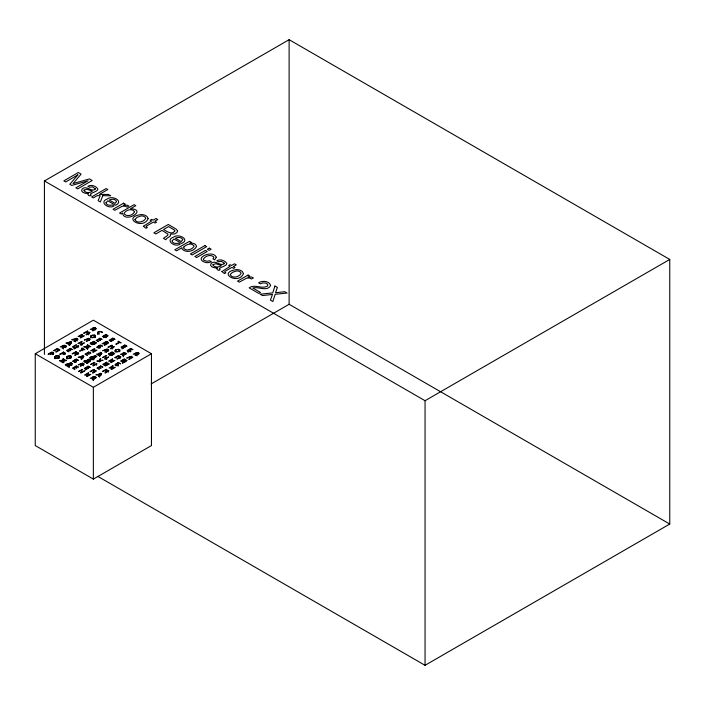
<?xml version="1.0" encoding="UTF-8"?>
<svg xmlns="http://www.w3.org/2000/svg" width="705" height="705" viewBox="0 0 705 705"><rect width="100%" height="100%" fill="white"/><g stroke="black" fill="none" stroke-linecap="round" stroke-linejoin="round"><path stroke-width="1.06" d="M67.68 364.873L69.275 363.939L66.244 364.194L65.212 364.899L66.79 364.864L68.288 365.728L67.777 366.38L68.297 366.591L70.588 364.829L68.579 365.393L67.68 364.873L67.68 366.644M92.099 357.761L93.694 356.827L90.663 357.082L89.632 357.787L91.218 357.752L92.716 358.616L92.205 359.268L92.716 359.48L95.008 357.717L93.007 358.281L92.099 357.761L92.099 359.532M63.758 358.924L63.239 360.237L65.107 359.7L63.697 360.519L66.49 360.502L63.785 361.039L62.754 362.723L62.207 362.405L63.265 360.766L61.317 361.894L60.842 361.612L62.789 360.493L59.423 360.793L62.313 360.211L63.256 358.633L63.758 358.924L63.785 362.811M128.099 350.764L127.658 350.173L127.094 350.693L128.927 351.583L130.654 351.372L128.099 350.764L128.099 352.535M63.344 348.182L63.283 346.076L62.71 345.732L60.189 346.939L63.274 346.913L63.565 348.966M92.804 328.23L90.284 329.438L93.36 329.402L92.214 330.557L92.787 330.804L94.946 329.552L92.804 328.23L92.804 329.993M94.963 378.479L92.813 377.157L90.293 378.365L93.377 378.338L92.232 379.484L92.796 379.731L94.963 378.479L94.902 376.743L93.192 376.884L93.192 378.656M54.479 356.897L54.602 357.884L55.66 356.633L54.479 356.897L54.479 358.66M66.517 357.091L66.649 358.087L67.706 356.827L66.517 357.091L66.517 358.854M94.655 335.695L94.029 336.787L94.558 337.087L95.483 336.056L95.105 335.386L94.655 335.695L94.655 337.457M99.484 360.202L100.225 358.845L100.797 358.915L100.084 360.466L103.115 360.255L98.215 361.489L96.849 360.995L98.797 361.013L99.484 360.202L99.484 361.973M88.002 348.332L88.002 346.569L89.42 345.75L87.552 346.287L88.063 344.974L87.561 344.683L86.627 346.261L83.736 346.842L87.094 346.543L87.094 348.314M97.546 332.407L97.642 333.703L99.343 334.038C95.854 333.086 101.167 330.257 102.163 332.637L102.648 332.363L101.511 331.535L99.167 331.491L97.546 332.407L97.546 334.179M122.459 361.365L122.282 362.053L124.309 360.74L123.428 360.096L124.944 359.206L124.477 358.933L120.687 361.119L123.313 360.757L122.459 361.365L122.459 363.137M87.35 331.562L86.486 332.795L89.156 332.601L85.992 334.549L86.495 334.84L90.099 332.548L87.305 332.628L88.107 331.394L87.49 331.042L83.525 333.121L84.01 333.403L87.35 331.562L87.35 333.324M75.946 352.148L75.082 353.381L77.744 353.187L74.589 355.135L75.091 355.426L78.696 353.135L75.893 353.214L76.695 351.98L76.087 351.628L72.113 353.707L72.597 353.989L75.946 352.148L75.946 353.91M93.783 369.905L92.919 371.138L95.589 370.945L92.425 372.892L92.928 373.183L96.532 370.892L93.739 370.98L94.532 369.737L93.924 369.385L89.949 371.464L90.443 371.746L93.783 369.905L93.783 371.667M111.76 345.653L110.888 346.886L113.558 346.684L110.394 348.64L110.897 348.931L114.501 346.64L111.707 346.719L112.509 345.485L111.901 345.133L107.927 347.212L108.411 347.494L111.76 345.653L111.76 347.415M106.199 369.79L105.336 371.024L108.006 370.83L104.842 372.778L105.345 373.068L108.949 370.777L106.155 370.865L106.948 369.623L106.34 369.27L102.366 371.35L102.859 371.632L106.199 369.79L106.199 371.553M69.434 345.459L69.434 343.696L70.333 343.626L69.125 345.001L68.561 344.675L69.125 344.049L67.548 343.132L65.926 343.15L68.826 342.753L68.156 342.956L68.156 344.719M70.13 344.692L70.13 342.921L70.826 342.154L70.826 343.917M81.727 357.779L82.617 357.708L81.41 359.083L80.846 358.766L81.41 358.131L79.841 357.224L78.211 357.241L81.11 356.845L80.449 357.047L81.727 357.779L81.727 359.55M83.111 356.245L82.414 357.012L82.961 357.32L83.957 356.184L83.252 355.778L81.269 356.351L83.111 356.245L83.111 358.008M99.405 375.342L100.304 375.271L99.097 376.646L98.533 376.32L99.097 375.695L97.519 374.787L95.898 374.804L98.797 374.408L98.127 374.611L99.405 375.342L99.405 377.113M100.797 373.809L100.101 374.575L100.639 374.884L101.643 373.747L100.938 373.342L98.956 373.914L100.797 373.809L100.797 375.571M71.399 363.154L70.588 364.229L72.439 363.754L71.399 363.154L71.399 364.917M90.83 335.941L90.645 337.254L91.703 336.003L90.83 335.941L90.83 337.704M92.311 344.031L93.739 343.062L92.849 342.418L94.355 341.537L93.88 341.264L90.108 343.45L92.381 342.753L92.734 343.079L91.703 344.384L92.311 344.031L92.276 342.198M115.567 349.936L114.756 350.817L115.038 351.495L116.096 350.235L115.567 349.936L115.567 351.698M58.621 356.316L59.061 356.016L59.44 356.686L58.515 357.717C57.59 357.109 59.652 355.338 58.621 358.087M71.108 356.219L70.033 357.611L70.562 357.911L71.381 357.197L71.108 356.219L71.108 357.981M119.057 349.927L119.497 349.627L119.876 350.297L118.951 351.328C118.026 350.72 120.088 348.949 119.057 351.689M103.468 335.994L102.586 336.541L105.68 337.501L103.468 335.994L103.468 337.757M84.741 360.59L83.701 361.295L85.287 361.26L86.785 362.123L86.274 362.775L86.794 362.987L89.077 361.224L87.076 361.788L86.213 360.925L87.772 360.334L84.741 360.59L84.741 362.361M119.083 349.389L116.149 349.592L119.083 349.389L119.083 351.152M111.734 352.156L112.703 352.139L111.17 353.038L112.051 353.681L110.632 354.65L110.024 355.003L111.055 353.699L110.703 353.372L108.429 354.069L111.734 352.156L111.734 353.928M44.424 354.43L44.424 180.956L289.12 39.683L669.75 259.44L669.75 524.044L425.053 665.317L97.845 476.404M35.25 353.743L93.36 320.193L151.46 353.743L151.46 445.56L93.36 479.109L35.25 445.56L35.25 353.743L93.36 387.292L151.46 353.743M57.378 348.446L53.589 350.632L54.1 350.923L57.431 349.001L58.982 349.9L55.651 351.821L56.171 352.121L59.96 349.936L57.378 348.446L57.378 350.209M52.76 354.262L50.319 352.905L48.037 354.218L50.134 353.725L52.76 354.262L52.778 352.456L51.941 351.971L50.875 352.588L52.575 352.826L53.254 354.069L53.73 353.32L52.778 352.456M63.565 347.204L62.128 348.058L64.86 347.054L63.344 346.419M63.6 352.033L62.533 352.65L64.225 352.897L64.913 354.13L65.38 353.39L63.6 352.033L63.6 353.804M78.105 345.811L74.765 347.741L73.338 346.913L76.678 344.983L76.158 344.692L72.368 346.878L74.686 348.208L73.866 348.684L74.333 348.949L78.625 346.111L78.105 345.811L78.105 347.583M81.824 343.74L80.088 344.736L80.608 345.036L84.389 342.85L82.273 343.476L80.687 342.56L82.291 341.634L81.771 341.343L77.991 343.529L80.238 342.824L81.824 343.74L81.824 345.503M82.82 349.037L79.471 350.975L79.991 351.275L83.34 349.345L84.9 349.733L82.141 348.138L81.701 348.393L82.82 349.037L82.82 350.808M103.847 337.545L103.847 335.774L105.362 334.901L105.944 335.166L105.944 337.73M105.944 335.166L105.538 337.51M87.094 346.543L85.155 347.662L87.579 346.816L86.521 348.455L87.067 348.772L88.09 347.089L90.795 346.552L88.002 346.569M105.873 341.652L102.084 343.837L107.001 343.37L104.137 345.027L104.657 345.318L108.438 343.132L103.52 343.599L106.385 341.951L105.873 341.652L105.873 343.414M94.408 348.631L90.619 350.826L95.536 350.359L92.681 352.007L93.192 352.306L96.982 350.121L92.064 350.588L94.928 348.931L94.408 348.631L94.408 350.403M111.813 339.352L112.985 338.673L115.056 339.369L112.906 338.127L109.116 340.312L111.267 341.555L111.707 341.299L110.077 340.356L111.381 339.599L113.382 340.259L111.813 339.352L111.813 341.114M107.847 349.953L104.675 351.874L105.115 352.121L108.87 349.953L107.116 348.913L102.701 350.746L107.151 349.442L107.847 349.953L107.847 351.716M85.296 368.424L86.6 367.675L88.601 368.327L87.032 367.42L88.204 366.741L90.275 367.437L88.125 366.195L84.336 368.38L86.927 369.367L85.296 368.424L85.296 370.187M122 347.239L123.304 346.49L124.873 347.398L125.314 347.142L123.736 346.234L124.917 345.565L126.979 346.252L124.838 345.009L121.049 347.195L123.639 348.182L122 347.239L122 349.01M106.27 357.849L104.534 358.854L105.045 359.153L108.834 356.968L106.719 357.594L105.133 356.677L106.728 355.752L106.217 355.452L102.428 357.638L104.684 356.933L106.27 357.849L106.27 359.612M96.514 363.498L94.911 364.423L93.324 363.507L94.928 362.582L94.408 362.291L90.628 364.476L92.875 363.771L94.461 364.688L92.725 365.692L93.245 365.983L97.026 363.798L96.514 363.498L96.514 365.269M112.351 358.995L108.561 361.18L113.479 360.713L110.614 362.361L111.134 362.661L114.915 360.475L110.006 360.942L112.862 359.294L112.351 358.995L112.351 360.757M130.319 348.631L128.248 349.83L130.98 351.064L129.676 349.601L130.804 348.966L132.989 349.724L130.778 348.446L130.319 350.403M120.07 356.915L116.739 358.836L117.25 359.136L121.04 356.95L118.458 355.461L114.677 357.646L115.188 357.946L118.519 356.016L120.07 356.915L120.07 358.678M115.964 363.947L118.502 362.555L120.705 363.833L118.528 363.075L117.391 363.718L118.696 365.172L115.964 363.947L115.964 365.71M151.064 383.996L289.12 304.287L669.75 524.044M44.424 180.956L425.053 400.713L669.75 259.44M137.043 354.148L137.819 354.307L135.66 355.558L135.087 355.302L136.232 354.157L133.157 354.192L135.677 352.985L137.043 354.148L137.043 355.91M71.064 362.996L69.064 363.489L71.064 362.996L71.082 365.252M89.024 359.145L87.561 359.885L89.561 359.391L89.024 359.145L89.086 362.396M87.561 338.735L88.636 338.241L90.39 339.281L86.627 341.458L86.195 341.202L89.368 339.281L88.671 338.779L84.221 340.074L87.561 338.735L87.561 340.506M82.133 363.251L78.237 364.864L82.688 363.568L83.375 364.08L80.203 365.992L80.643 366.248L84.406 364.08L82.652 363.04L82.133 363.251L82.133 365.023M130.592 356.439L126.697 358.052L131.148 356.756L131.835 357.268L128.662 359.18L129.103 359.435L132.866 357.268L131.112 356.228L130.592 356.439L130.592 358.211M76.246 359.118L73.717 360.511L76.448 361.736L75.144 360.281L76.281 359.638L78.458 360.396L76.246 359.118L76.246 360.881M75.602 362.264L76.122 362.053L74.492 361.885L73.126 360.845L72.562 361.365L75.602 362.264L75.541 360.511M93.175 327.957L94.884 327.816L96.497 328.653L95.21 329.402L94.708 329.094L95.29 328.459L93.175 327.957L93.175 329.72M63.089 345.459L64.798 345.318L66.402 346.155L65.124 346.904L64.613 346.596L65.204 345.961L63.089 345.459L63.089 347.23M70.826 342.154L68.984 342.26L70.967 341.687L71.672 342.092L70.667 343.238L70.13 342.921M100.242 354.095C100.551 355.796 97.457 355.276 96.7 354.298L96.955 353.795L98.127 354.685L99.449 354.65L99.537 354.016L98.409 353.311L100.982 353.619L101.053 352.923L100.039 352.43L100.797 352.306L101.978 353.558L100.242 354.095L100.242 355.858M138.259 352.773L136.056 352.712L138.162 353.214L137.695 353.778L138.224 354.077L139.37 353.408L138.259 352.773L138.259 354.536M94.902 376.743L96.506 377.58L95.36 378.25L94.84 377.95L95.307 377.387L93.192 376.884M105.538 335.739L107.327 336.4L106.173 337.298L105.327 336.118L103.847 335.774M68.156 342.956L69.434 343.696M425.053 400.713L425.053 665.317M289.12 39.683L289.12 304.287M130.778 348.446L130.778 350.209M130.504 350.094L130.504 351.865M124.838 345.009L124.838 346.781M123.992 359.215L123.992 360.978M123.366 354.95L123.366 356.721M122.961 360.431L122.961 363.075M122.846 359.876L122.82 362.837M119.779 349.918L119.779 351.68M119.497 349.627L119.497 351.39M118.228 364.212L118.228 365.974M118.043 362.749L118.043 364.511M117.788 363.947L117.788 365.71M117.365 363.137L117.391 365.481M112.906 338.127L112.906 339.889M112.685 347.23L112.685 348.993M111.593 352.791L111.584 355.161M110.588 352.817L110.588 354.58M109.328 353.549L109.328 355.311M108.323 370.416L108.323 372.178M107.927 349.38L107.927 351.143M106.719 357.594L106.719 359.356M106.367 350.808L106.367 352.57M106.05 349.407L106.05 351.169M105.362 334.901L105.362 336.673M105.01 335.104L105.01 336.875M101.485 352.667L101.485 354.439M100.938 373.342L100.938 375.104M100.41 353.751L100.41 355.514M100.225 358.845L100.225 361.489M99.89 359.453L99.89 361.224M99.802 353.61L99.696 356.087M99.757 374.963L99.757 376.726M99.537 354.016L99.537 355.778M99.299 353.328L99.299 355.981M99.176 345.538L99.176 347.309M99.053 353.681L99.053 355.443M98.568 331.72L98.568 333.483M98.127 331.958L98.127 333.721M95.386 328.019L95.386 329.781M95.386 335.677L95.386 337.439M95.105 335.386L95.105 337.157M94.884 327.816L94.884 330.002M94.761 336.012L94.761 337.774M93.968 357.726L93.968 359.488M93.791 378.091L93.791 379.863M93.439 328.918L93.439 330.68M93.386 377.501L93.448 379.607M93.272 342.172L93.263 344.542M93.219 357.038L93.219 359.691M93.219 378.885L93.219 380.647M93.36 387.292L93.36 479.109M93.007 358.281L93.007 360.043M92.813 377.157L92.813 378.92M92.408 356.836L92.408 358.598M91.826 357.021L91.826 358.783M91.174 335.695L91.174 337.457M91.253 357.118L91.253 358.88M91.007 342.93L91.007 344.692M90.663 357.082L90.663 358.854M90.355 359.814L90.355 361.577M89.473 332.187L89.473 333.95M89.447 338.708L89.447 340.471M88.275 333.139L88.275 334.901M88.125 366.195L88.125 367.957M88.037 361.233L88.037 362.996M87.49 331.042L87.49 332.804M87.561 344.683L87.579 349.469M87.076 361.788L87.076 363.551M86.68 361.559L86.68 363.331M85.904 360.528L85.904 362.291M85.331 360.625L85.331 362.388M83.463 363.507L83.375 365.842M82.141 348.138L82.141 349.909M78.07 352.773L78.07 354.536M77.145 338.673L77.056 341.008M75.585 340.101L75.585 341.863M75.118 359.7L75.144 362.044M71.857 363.419L71.857 365.181M70.967 341.687L70.967 343.458M70.535 362.749L70.535 364.511M69.786 343.309L69.786 345.071M69.407 365.507L69.407 367.279M69.072 365.111L69.072 366.873M68.579 365.393L68.579 367.155M67.98 363.947L67.98 365.71M67.407 364.132L67.407 365.895M67.328 357.135L67.328 358.898M67.178 356.519L67.178 358.29M66.834 356.765L66.834 358.528M66.244 364.194L66.244 365.965M65.909 345.873L65.909 347.635M65.301 345.52L65.301 347.292M64.798 345.318L64.789 347.503M64.842 352.764L64.842 354.527M63.256 358.633L63.265 362.529M62.71 345.732L62.71 347.494M59.343 356.307L59.343 358.07M59.061 356.016L59.061 357.787M55.281 356.933L55.281 358.704M55.131 356.325L55.131 358.087M54.787 356.563L54.787 358.334M53.183 352.694L53.183 354.465M52.575 352.826L52.575 354.597M50.319 352.905L50.319 354.668M216.303 257.351L214.664 259.854L212.936 258.858L213.844 257.501L213.597 256.805C210.628 254.1 205.578 255.915 203.481 258.832A3.076 1.78 0 0 0 203.904 260.251L206.926 261.291L209.667 260.744L211.394 261.74L209.059 262.489A5.12 2.952 0 0 1 205.79 262.533C192.051 258.559 213.13 248.971 216.303 257.351M143.423 226.27L145.988 228.288L147.389 227.477L146.155 226.675L146.517 226.041L153.408 222.057L155.091 223.036L156.536 222.198L154.853 221.22L157.797 219.528L156.008 218.488L153.064 220.189L151.637 219.361L150.183 220.198L151.61 221.026L143.423 226.27M221.916 271.584L224.49 273.611L225.882 272.8L224.657 271.998L225.018 271.355L231.901 267.38L233.593 268.349L235.038 267.521L233.355 266.543L236.298 264.842L234.501 263.811L231.557 265.512L230.13 264.683L228.684 265.521L230.112 266.349L221.916 271.584M105.979 202.723C106.296 205.366 110.174 205.657 112.236 204.979L113.981 205.983C108.588 209.614 98.427 201.912 107.557 198.845C112.139 195.073 124.38 201.189 115.523 205.261L107.794 200.802L105.979 202.723M172.135 240.925C172.461 243.569 176.329 243.86 178.4 243.181L180.145 244.186C174.752 247.816 164.591 240.114 173.721 237.039C178.303 233.267 190.544 239.392 181.687 243.463L173.959 238.995L172.135 240.925M71.945 339.669L73.02 340.11L76.369 338.735L77.056 339.246L73.884 341.167L74.325 341.414L78.088 339.246L76.334 338.206L71.945 339.669M95.307 188.755L95.263 189.337C91.368 192.165 86.31 184.966 82.159 188.984C79.639 192.306 86.125 193.849 88.495 193.478L87.825 194.219L88.504 195.364L89.905 195.964L91.209 195.206C87.394 193.426 97.572 192.051 97.828 189.293L97.722 188.764C95.642 185.785 91.104 184.375 87.843 186.252L89.5 187.213L92.496 186.869L95.307 188.755M224.278 263.212L224.225 263.802C220.339 266.622 215.272 259.422 211.121 263.441C208.609 266.763 215.087 268.314 217.457 267.935L216.787 268.675L217.475 269.821L218.867 270.42L220.18 269.671C216.364 267.882 226.534 266.508 226.79 263.749L226.693 263.221C224.613 260.242 220.075 258.832 216.814 260.718L218.462 261.67L221.467 261.335L224.278 263.212M135.043 219.352L134.972 219.881C137.211 223.864 144.076 221.863 145.768 218.356L145.212 217.193L143.617 216.259A3.41 1.965 0 0 0 140.841 216.003L137.114 217.307L135.043 219.352M230.368 274.386L230.297 274.915C232.535 278.898 239.4 276.898 241.092 273.399L240.528 272.227L238.942 271.293A3.41 1.965 0 0 0 236.166 271.037L232.438 272.341L230.368 274.386M177.59 231.029L176.902 232.606L174.558 233.945L170.381 234.157L170.346 236.034L166.442 238.695L165.86 239.762L163.454 238.369L167.675 235.399L167.966 234.122L162.009 230.368L155.796 233.954L153.84 232.826L168.31 224.463L176.4 229.275L177.59 231.029M134.567 211.738C133.21 215.263 126.777 217.316 124.247 213.809L124.212 213.166C125.975 209.879 132.434 207.984 134.567 211.738M100.551 347.257L97.775 346.349L100.304 344.965L102.516 346.234L100.33 345.476L99.202 346.12L100.551 347.257M122.564 213.201C124.494 223.917 147.997 209.773 130.566 208.68L135.818 205.649L134.1 204.653L119.577 213.042L121.207 213.985L122.564 213.201M148.138 218.559C143.265 230.394 121.251 217.607 140.841 214.602A6.16 3.551 0 0 1 144.869 215.219L146.94 216.4L148.138 218.559M243.463 273.602C238.59 285.428 216.576 272.65 236.166 269.636A6.16 3.551 0 0 1 240.194 270.253L242.264 271.434L243.463 273.602M84.089 190.103L83.983 190.65C85.79 193.249 90.055 193.055 92.373 191.134L86.927 189.24L84.089 190.103M213.051 264.56L212.945 265.106C214.752 267.715 219.026 267.512 221.344 265.591L215.897 263.705L213.051 264.56M116.589 201.48L115.109 203.401L109.249 200.017C111.469 198.872 115.541 198.695 116.589 201.48M182.754 239.674L181.273 241.595L175.413 238.211C177.634 237.074 181.705 236.889 182.754 239.674M174.831 230.914C172.443 235.382 166.345 231.337 163.639 229.425L168.583 226.569L174.206 229.9L174.831 230.914M125.455 353.461L124.988 354.016L125.508 354.324L126.653 353.654L125.049 352.817L123.34 352.958L125.455 353.461M270.614 285.41C267.265 292.143 258.303 286.186 252.787 288.019L260.498 292.46L258.814 293.43L249.138 287.843C254.866 283.63 262.189 289.649 267.697 285.904L267.68 284.282L265.82 283.102L262.85 282.881L260.383 283.824L258.585 282.784C262.189 280.431 269.187 280.793 270.614 285.41M196.492 246.556C194.227 251.403 185.609 253.359 182.013 248.891L181.978 247.702L176.585 250.813L174.814 249.79L189.522 241.295L191.249 242.291L189.848 243.102C192.315 242.873 196.281 243.507 196.492 246.556M274.932 286.027L272.738 292.901L260.136 294.196L262.507 295.562L272.465 294.434L270.412 300.127L272.844 301.529L275.17 294.311L287.085 293.042L284.75 291.694L275.549 292.769L277.391 287.446L274.932 286.027M102.727 195.69L100.392 201.965L98.127 200.661L100.154 195.69L97.308 195.611L93.351 197.902L91.65 196.915L106.12 188.561L107.821 189.539L99.423 194.395L108.455 194.439L110.72 195.743L102.727 195.69M97.748 346.957L100.181 347.891L98.453 348.094L96.62 347.204L97.748 346.957M115.946 364.555L118.369 365.49L116.642 365.692L114.818 364.802L115.946 364.555M183.917 246.926L183.661 248.195C186.261 251.535 192.095 249.623 193.99 246.45L193.972 245.816C191.522 242.467 186.287 244.406 183.917 246.926M122.961 353.223L120.44 354.439L123.525 354.404L122.37 355.549L122.943 355.796L125.111 354.553L122.961 353.223M96.268 342.833L94.867 344.049L94.408 343.758L96.268 342.833M114.58 353.452L113.188 354.668L112.73 354.377L114.58 353.452M126.838 360.511L125.446 361.727L124.988 361.436L126.838 360.511M62.481 353.258L64.419 354.333L61.784 353.795L59.696 354.289L61.978 352.967L62.481 353.258M77.876 174.866L69.821 184.313L71.769 185.433L88.099 180.771L75.858 187.794L77.717 188.869L92.188 180.515L89.412 178.911L73.047 183.591L81.128 174.126L78.317 172.505L63.847 180.868L65.715 181.943L77.876 174.866M89.888 359.55L89.086 360.625L90.936 360.149L89.888 359.55M95.818 356.034L95.016 357.118L96.858 356.642L95.818 356.034M58.647 355.778L55.713 355.981L58.647 355.778M94.69 335.148L91.756 335.351L94.69 335.148M70.694 355.972L67.759 356.184L70.694 355.972M123.595 203.181L113.047 209.27L114.818 210.293L122.124 206.283L125.111 206.186L127.041 207.111L128.918 206.036L127.208 205.208L123.454 205.199L125.278 204.15L123.595 203.181M204.899 245.587L190.429 253.95L192.201 254.972L206.671 246.618L204.899 245.587M205.366 250.442L194.862 256.505L196.669 257.545L207.164 251.482L205.366 250.442M209.332 248.151L207.323 249.314L209.129 250.354L211.139 249.191L209.332 248.151M81.85 334.32L78.061 336.505L82.978 336.038L80.114 337.695L80.626 337.986L84.415 335.8L79.498 336.267L82.362 334.619L81.85 334.32M70.324 348.385L66.543 350.57L68.693 351.813L69.134 351.557L67.495 350.614L68.799 349.856L70.368 350.764L70.808 350.517L69.231 349.61L70.412 348.931L72.474 349.627L70.324 348.385M106.191 334.426L105.706 334.708L108.121 335.888L106.191 334.426M99.951 338.233L96.162 340.418L98.312 341.661L98.753 341.405L97.114 340.462L98.418 339.704L100.427 340.365L98.859 339.457L100.031 338.779L102.102 339.475L99.951 338.233M88.786 351.98L84.997 354.166L87.147 355.408L87.587 355.153L85.957 354.21L87.261 353.452L89.262 354.113L87.693 353.205L88.865 352.526L90.936 353.223L88.786 351.98M107.169 341.775L106.64 342.075L108.235 342.392L107.169 341.775M118.387 341.29L117.947 341.546L119.066 342.189L115.726 344.128L116.246 344.428L119.594 342.498L121.154 342.886L118.387 341.29M76.263 365.965L72.474 368.151L74.624 369.394L75.065 369.138L73.435 368.195L74.739 367.446L76.739 368.098L75.171 367.19L76.343 366.512L78.414 367.208L76.263 365.965M82.141 369.358L78.361 371.544L80.608 370.839L82.194 371.755L80.458 372.76L80.978 373.06L84.759 370.874L82.644 371.5L81.057 370.583L82.661 369.658L82.141 369.358M248.081 275.047L237.532 281.136L239.303 282.167L246.609 278.149L249.596 278.061L251.526 278.986L253.403 277.902L251.694 277.083L247.94 277.074L249.764 276.016L248.081 275.047M106.543 362.229L102.754 364.414L105.53 366.018L109.31 363.833L105.468 365.498L104.789 365.111L108.156 363.163L104.322 364.846L103.644 364.45L107.019 362.502L106.543 362.229M88.266 372.901L84.477 375.086L89.394 374.619L86.539 376.267L87.05 376.567L90.839 374.381L85.922 374.849L88.786 373.192L88.266 372.901M100.736 365.939L96.946 368.125L99.097 369.367L99.537 369.112L97.907 368.169L99.211 367.42L100.78 368.327L101.212 368.072L99.643 367.164L100.815 366.485L102.886 367.182L100.736 365.939M112.8 365.842L109.011 368.028L113.928 367.561L111.064 369.208L111.575 369.508L115.364 367.323L110.447 367.79L113.311 366.142L112.8 365.842M91.5 337.263L91.042 337.519L92.267 337.801L94.267 337.263L91.5 337.263M55.457 357.893L54.999 358.149L56.224 358.431L58.233 357.893L55.457 357.893M67.504 358.087L67.045 358.343L68.262 358.633L70.271 358.096L67.504 358.087M92.637 344.392L92.126 344.675L94.435 344.287L92.637 344.392M115.893 351.504L115.435 351.76L116.66 352.042L118.669 351.504L115.893 351.504M110.958 355.012L110.438 355.294L112.747 354.906L110.958 355.012M123.216 362.062L122.696 362.352L125.005 361.965L123.216 362.062M95.483 355.884L93.492 356.369L95.483 355.884M94.408 342.727L93.835 342.489L95.624 342.251L94.408 342.727M112.73 353.346L112.157 353.108L113.946 352.87L112.73 353.346M124.988 360.396L124.415 360.167L126.204 359.92L124.988 360.396"/></g></svg>
